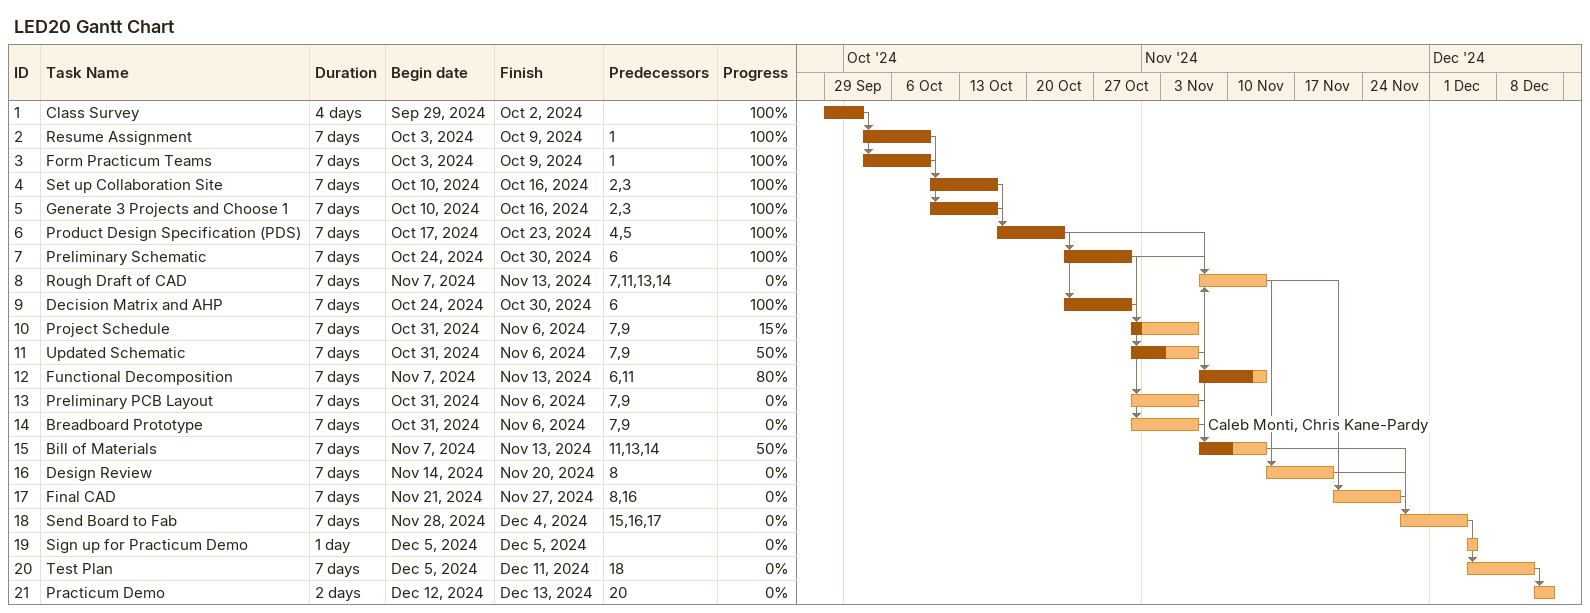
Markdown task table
LED20 Gantt Chart

| ID | Task | Duration | Start | Finish | Predecessors | Resources | % complete |
|---|---|---|---|---|---|---|---|
| 1 | Class Survey | 4d | 2024-09-29 | 2024-10-02 |  |  | 100 |
| 2 | Resume Assignment | 7d | 2024-10-03 | 2024-10-09 | 1 |  | 100 |
| 3 | Form Practicum Teams | 7d | 2024-10-03 | 2024-10-09 | 1 |  | 100 |
| 4 | Set up Collaboration Site | 7d | 2024-10-10 | 2024-10-16 | 2, 3 |  | 100 |
| 5 | Generate 3 Projects and Choose 1 | 7d | 2024-10-10 | 2024-10-16 | 2, 3 |  | 100 |
| 6 | Product Design Specification (PDS) | 7d | 2024-10-17 | 2024-10-23 | 4, 5 |  | 100 |
| 7 | Preliminary Schematic | 7d | 2024-10-24 | 2024-10-30 | 6 |  | 100 |
| 8 | Rough Draft of CAD | 7d | 2024-11-07 | 2024-11-13 | 7, 11, 13, 14 |  | 0 |
| 9 | Decision Matrix and AHP | 7d | 2024-10-24 | 2024-10-30 | 6 |  | 100 |
| 10 | Project Schedule | 7d | 2024-10-31 | 2024-11-06 | 7, 9 |  | 15 |
| 11 | Updated Schematic | 7d | 2024-10-31 | 2024-11-06 | 7, 9 |  | 50 |
| 12 | Functional Decomposition | 7d | 2024-11-07 | 2024-11-13 | 6, 11 |  | 80 |
| 13 | Preliminary PCB Layout | 7d | 2024-10-31 | 2024-11-06 | 7, 9 |  | 0 |
| 14 | Breadboard Prototype | 7d | 2024-10-31 | 2024-11-06 | 7, 9 | Caleb Monti, Chris Kane-Pardy | 0 |
| 15 | Bill of Materials | 7d | 2024-11-07 | 2024-11-13 | 11, 13, 14 |  | 50 |
| 16 | Design Review | 7d | 2024-11-14 | 2024-11-20 | 8 |  | 0 |
| 17 | Final CAD | 7d | 2024-11-21 | 2024-11-27 | 8, 16 |  | 0 |
| 18 | Send Board to Fab | 7d | 2024-11-28 | 2024-12-04 | 15, 16, 17 |  | 0 |
| 19 | Sign up for Practicum Demo | 1d | 2024-12-05 | 2024-12-05 |  |  | 0 |
| 20 | Test Plan | 7d | 2024-12-05 | 2024-12-11 | 18 |  | 0 |
| 21 | Practicum Demo | 2d | 2024-12-12 | 2024-12-13 | 20 |  | 0 |
